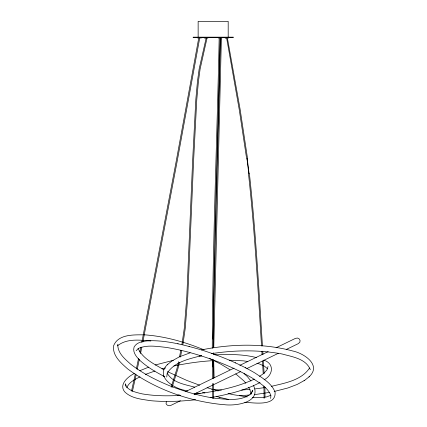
<?xml version="1.0" encoding="UTF-8"?>
<svg xmlns="http://www.w3.org/2000/svg" width="427" height="427" viewBox="0 0 427 427"><rect width="100%" height="100%" fill="white"/><g stroke="black" fill="none" stroke-linecap="round" stroke-linejoin="round"><path stroke-width="0.64" d="M213.692 354.074L213.708 352.766M213.767 347.525L221.373 38.814L221.047 38.745L220.423 38.793L212.961 339.139M213.212 347.578C213.569 244.324 218.01 141.123 220.129 37.902L219.174 37.875C217.06 141.326 212.587 244.746 212.262 348.229M270.67 398.434L270.894 395.37C267.499 387.193 259.125 382.741 252.149 377.996C239.003 370.252 224.933 364.215 210.602 359.027C195.977 353.94 181.011 349.734 165.692 347.332C156.704 346.425 147.027 344.669 138.433 348.395L136.165 350.732M166.743 377.03L167.24 373.118C174.531 361.658 189.433 358.904 201.635 355.563M181.961 344.295L184.272 328.374L186.78 297.133L192.646 160.493L195.817 99.598L197.461 81.434L199.158 68.928L206.209 37.811L207.058 37.987L200.108 69.067L198.422 81.53L196.778 99.662L193.607 160.531L187.741 297.187L185.227 328.464L182.911 344.445M179.537 356.887L180.781 350.263M180.488 357.041L181.731 350.418M178.587 361.733L176.879 368.96L171.136 387.097M179.409 362.518L177.813 369.174L172.065 387.332M140.761 347.631L139.848 352.126M141.801 342.491L176.143 161.582L198.726 38.104L199.676 38.254L177.093 161.737L142.874 342.016M141.839 347.156L140.526 353.577M135.29 374.063L131.489 391.137M138.524 358.531L136.341 368.997M139.335 359.342L137.286 369.174M136.106 374.869L132.423 391.345M126.84 387.743C128.874 382.17 135.039 379.411 140.008 376.827M268.028 366.521L266.944 369.91L263.726 373.46L259.525 376.342M166.45 401.727C164.731 404.422 168.361 406.515 170.699 405.469L180.418 400.761M251.103 394.164L252.773 390.145L250.948 393.731C240.956 401.759 226.865 399.261 215.048 398.295C199.26 395.92 183.872 391.388 169.044 385.517C155.497 379.886 142.255 373.214 130.646 364.162C124.849 358.936 117.308 352.841 117.815 344.215M167.838 364.247C154.622 376.102 173.234 388.074 184.288 390.209L187.544 391.052M309.57 368.037C301.313 380.473 284.782 383.094 271.257 386.376M308.972 376.908C322.188 365.053 303.581 353.086 292.522 350.951L291.769 350.722C262.343 343.036 231.076 343.938 201.427 349.91M172.06 360.89L179.58 356.732L190.148 352.846M274.134 391.495L287.921 387.962L297.229 384.423L304.75 380.265M167.133 364.813L172.711 360.367M304.099 380.788L309.676 376.347M117.494 345.801C126.734 338.275 139.805 340.052 150.87 340.981M264.105 379.795C273.195 375.152 274.572 363.564 263.833 360.148M134.243 373.497C128.153 376.582 118.722 384.305 124.551 391.682C131.42 398.647 142.02 399.288 151.137 400.739C165.932 402.026 180.829 401.412 195.571 399.747M139.794 370.737L148.58 367.172M254.316 379.128C235.458 387.919 214.653 391.666 194.136 394.19M260.08 382.459C244.788 390.636 227.66 394.511 210.73 397.617M177.515 395.53L179.255 394.687M185.553 391.634L233.996 368.159M239.835 365.331L268.156 351.608M276.088 347.765L295.527 338.344C299.151 336.663 302.119 341.52 298.43 343.575L286.389 349.409M194.082 394.137L212.721 385.106M213.319 384.818L240.401 371.693M246.849 368.57L278.425 353.268M145.319 374.452L154.942 370.999M221.373 38.814L220.423 38.793M270.547 395.434L266.304 396.977L260.214 397.676L252.464 397.51M155.214 365.005L173.362 360.308M161.94 368.864L165.697 367.946M269.768 392.365L254.561 394.633M173.837 365.992C187.202 363.238 200.749 361.269 214.386 360.58M246.694 159.025L239.211 109.419L226.625 37.934M227.351 37.822L240.113 109.285L247.596 158.924M226.54 37.95L227.436 37.811M211.397 353.652C234.765 350.071 258.767 349.692 282.066 353.978C292.121 356.785 306.036 358.643 310.328 369.681M254.732 388.954L265.413 387.502M199.414 356.15L201.395 355.953M241.693 390.016L250.185 389.344M249.267 395.05L239.451 395.68M215.075 354.88C228.915 354.234 243.075 354.127 256.579 357.623M180.573 395.349C167.758 396.149 154.814 396.037 142.132 393.865C136.608 392.525 130.566 391.313 126.536 386.953L125.453 383.825L125.832 386.323M197.936 38.147L197.573 37.656M200.594 38.147L201.09 38.147L201.229 37.656M205.483 38.147L204.592 38.147L204.453 37.656M207.746 38.147L208.114 37.656M225.734 38.147L225.237 38.147L225.098 37.656M228.392 38.147L228.755 37.656M229.251 360.207L243.406 360.852L247.799 361.472M143.451 334.843C133.373 334.816 118.071 334.272 113.603 345.737C112.226 355.472 120.82 362.827 127.305 368.597L127.881 369.077C155.604 389.467 189.428 401.471 223.604 404.673L224.335 404.684C235.202 406.141 261.655 402.821 253.515 385.538M144.102 334.843L144.838 334.853C165.254 336.359 185.19 342.043 204.042 349.862M221.442 390.075L211.781 389.461M247.222 396.929L232.966 394.639L228.007 393.475M244.815 402.303C253.222 402.645 276.472 406.862 275.068 392.066C271.508 383.078 262.413 378.071 254.839 372.926C237.924 363.014 219.627 355.675 200.962 349.782C184.133 344.915 166.834 340.33 149.178 340.719C143.819 341.184 137.152 341.76 134.11 346.954C132.338 352.398 136.667 357.164 140.195 360.687C147.512 367.295 156.101 372.285 164.849 376.753M196.324 393.053L200.114 393.662M189.017 346.398L189.316 346.468M216.601 396.486L219.964 397.425M177.717 343.74L178.16 343.847M219.665 397.356L228.338 399.394M194.744 387.182C185.11 384.492 172.375 382.768 167.203 373.107M206.428 37.923L206.113 37.822M256.942 363.308L259.322 363.911L264.569 366.238L267.329 368.608M218.133 390.972L207.063 387.673M199.617 385.207L186.807 380.42L167.496 371.655M202.435 392.194L204.917 393.016M209.374 358.386L212.272 359.785M235.32 362.785L235.613 362.923M245.413 367.695L245.84 367.903M163.141 375.925L163.568 376.128M213.543 354.074L214.701 354.666M213.415 360.372L220.871 364.199L230.046 369.745M164.048 369.857C154.553 364.172 143.008 358.995 138.086 348.453M235.731 373.871L243.886 380.9L245.813 383.297M244.025 373.556L247.393 376.614L250.959 381.044M218.357 38.147L218.213 37.656M248.637 387.252L250.398 391.025L250.564 394.089M249.341 173.159C255.656 230.58 258.826 288.284 262.445 345.918M248.434 173.25C254.748 230.655 257.919 288.348 261.532 345.966M262.765 351.207L262.968 354.517M263.326 360.425L264.116 373.524M261.852 351.256L262.055 354.565M262.456 361.13L263.208 373.566M264.895 387.358L265.002 397.115M263.923 386.104L264.116 398.396M214.13 377.874L213.676 359.961M212.822 366.921L212.726 361.258M213.367 359.801L213.639 378.45M212.4 359.166L212.683 378.45M213.681 398.37L213.644 383.515M212.726 398.37L212.689 383.515M228.189 37.165L228.189 21.35L198.139 21.35L198.139 37.165M221.875 37.656L221.875 38.019M247.286 158.961L247.003 158.993L248.744 173.218L249.026 173.191L247.286 158.961M233.158 37.165L193.169 37.165L193.169 37.656L233.158 37.656L233.158 37.165"/></g></svg>
